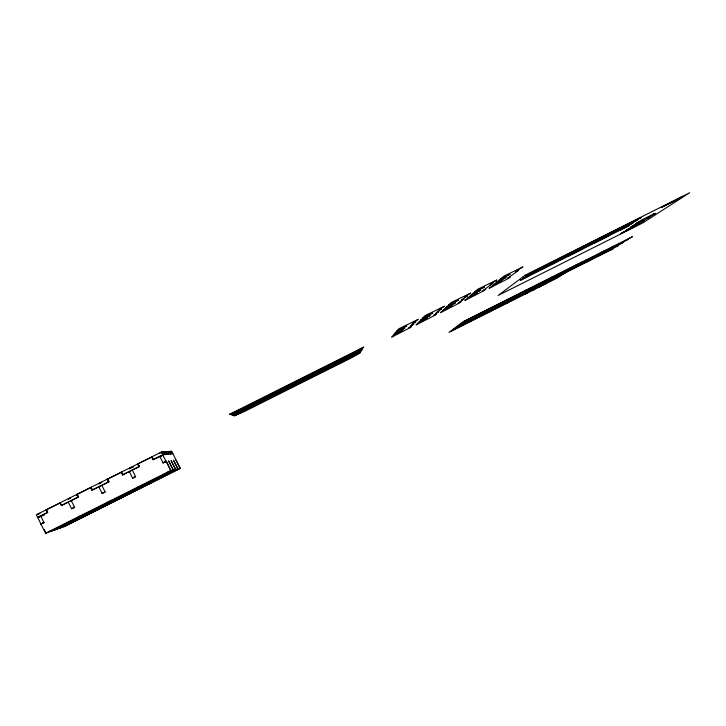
<?xml version="1.0" encoding="UTF-8"?>
<svg xmlns="http://www.w3.org/2000/svg" width="726" height="726" viewBox="0 0 726 726"><rect width="100%" height="100%" fill="white"/><g stroke="black" fill="none" stroke-linecap="round" stroke-linejoin="round"><path stroke-width="1.09" d="M393.374 335.167L394.953 333.279L404.79 328.234L395.135 333.071L396.777 331.11L406.814 325.947L396.959 330.893L398.683 328.842L418.221 319.349L414.21 321.954L413.003 323.27L415.934 321.8L412.032 324.322L410.871 325.584L413.747 324.141L408.811 327.816L411.633 326.401L410.707 327.39L391.677 337.191L393.202 335.367L402.658 330.639M418.276 322.689L420.3 320.583L430.173 315.511L420.526 320.347L422.641 318.151L432.714 312.979L422.877 317.906L425.073 315.619L444.466 306.209L440.219 308.922L438.722 310.383L441.653 308.913L437.515 311.554L436.072 312.951L438.949 311.518L433.531 315.429L436.353 314.013L435.21 315.111L416.107 324.949L418.058 322.916L427.496 318.188M443.132 310.229L445.61 307.897L455.511 302.815L445.882 307.642L448.459 305.219L458.569 300.029L448.741 304.947L451.427 302.415L470.657 293.086L466.174 295.918L464.395 297.515L467.317 296.054L462.961 298.803L461.246 300.346L464.114 298.903L458.215 303.06L461.028 301.653L459.676 302.851L440.491 312.725L442.869 310.483L452.298 305.764M467.961 297.796L470.875 295.237L480.812 290.137L471.201 294.956L474.232 292.297L484.378 287.088L474.568 292.006L477.735 289.238L496.811 279.982L492.101 282.931L490.032 284.674L492.954 283.213L482.863 290.709L485.676 289.302L484.106 290.609L464.849 300.519L467.653 298.068L477.064 293.349M492.745 285.372L496.103 282.595L506.076 277.486L496.475 282.296L499.969 279.41L510.151 274.183L500.359 279.083L503.998 276.08L522.929 266.896L517.974 269.972L515.623 271.851L518.536 270.39L507.474 278.376L510.278 276.969L508.499 278.385L489.161 288.34L492.391 285.672L502.165 280.653L501.784 280.962M451.418 331.101L458.632 325.711L536.705 286.534L525.833 293.758M452.679 330.439L457.879 326.564L475.848 317.525M457.988 326.482L477.79 316.128M466.31 320.556L466.754 320.23L464.812 321.21L546.66 279.991L543.175 281.997M465.811 321.972L460.193 324.649L539.672 284.637L531.768 288.875M529.871 275.308L520.215 280.418L628.934 225.732L620.44 229.988L620.921 229.67M532.712 273.23L522.911 278.412L632.999 223.027L624.396 227.347L624.895 227.011M535.616 271.088L525.688 276.352L637.174 220.268L628.462 224.633L628.97 224.298M474.441 317.643L478.951 315.338M541.796 269.337L556.307 262.059M544.781 267.177L544.418 267.44L559.474 259.808M547.849 264.963L547.468 265.235L562.723 257.503M469.922 321.79L479.414 315.002L484.95 312.371M484.106 311.626L486.538 310.301L486.048 310.655M480.83 314.394L481.302 314.059M482.536 313.178L483.017 312.833M493.571 308.042L498.1 305.728M568.213 256.087L567.814 256.369L582.706 248.827M571.534 253.764L571.117 254.055L586.2 246.413M574.928 251.387L574.511 251.677L589.784 243.936M488.244 312.588L498.617 305.374L504.071 302.778M503.817 301.735L506.303 300.382L505.75 300.773M499.978 304.793L500.495 304.43M501.866 303.477L502.392 303.105M512.683 298.459L517.221 296.135M594.585 242.865L594.149 243.165L609.05 235.614M598.233 240.379L597.779 240.687L612.88 233.037M601.972 237.829L601.509 238.146L616.801 230.396M506.557 303.404L519.852 294.348L541.95 283.113L461.7 323.524L519.281 294.738M520.959 293.449L522.847 292.161M523.51 291.861L526.041 290.482M524.517 291.035L525.66 290.246M515.097 297.869L516.631 296.834L514.199 298.059M518.418 295.618L519.997 294.547M521.168 293.785L523.882 291.952L521.958 292.914M525.388 290.89L527.067 289.747M522.802 293.603L523.41 293.032L517.792 295.754M530.234 288.594L544.282 281.57L463.242 322.38L541.487 283.113M524.844 294.23L527.248 292.623M529.88 290.881L509.888 301.335M532.566 289.093L512.311 299.693M532.775 290.237L543.992 282.841L553.557 278.085L552.885 278.521M538.184 287.523L545.97 283.294L544.3 284.129L544.927 283.721M541.16 285.572L548.783 281.461L543.656 283.939L544.291 283.349L611.837 249.508M546.76 281.897L554.619 277.65M548.048 280.88L559.601 275.081L559.211 275.335M551.932 278.33L551.551 278.584L563.666 272.441L563.267 272.704M555.544 275.962L567.868 269.718L567.451 269.99M625.594 230.441L638.354 223.263L630.694 227.102L635.441 223.998L643.744 219.751L635.958 223.653L640.858 220.441L654.843 213.353M547.095 282.305L547.731 281.888M549.954 280.436L550.607 280.009M551.669 279.574L543.928 283.757M632.627 226.993L633.136 226.666L620.648 233.681L636.648 225.496M567.868 270.526L565.944 271.778L570.337 269.292L540.97 284.302L549.065 279.347L544.754 281.797L547.25 280.545M569.384 269.691L573.712 266.896L547.821 279.882M582.343 261.859L557.141 278.085L449.004 332.354L463.451 321.518L632.555 236.622L628.317 238.954M572.923 268.402L572.505 268.665L584.457 262.612L584.022 262.885M577.197 265.652L576.78 265.925L588.913 259.772L588.468 260.053M585.9 260.089L586.354 259.799M597.752 255.942L597.307 256.224L609.268 250.161L608.805 250.452M602.426 252.993L601.963 253.292L614.123 247.121L613.642 247.43M611.909 247.04L612.408 246.731M604.114 253.392L604.567 253.102M576.408 265.017L556.706 275.09L572.75 267.041L563.993 271.46L565.4 270.816M575.836 265.389L565.872 270.671M46.691 509.634L36.3 514.734L37.589 517.311L47.771 512.311M47.344 511.449L46.491 509.734L60.666 502.628L46.21 509.761L47.598 512.547L37.688 517.511L40.919 524L44.413 522.339M76.593 494.542L60.213 502.746L61.501 505.323L77.882 497.119L76.593 494.542L77.219 494.333L78.608 497.11M90.569 487.536L92.356 490.222L90.569 487.536L76.793 494.433L78.181 497.219L61.392 505.632L60.013 502.846M90.768 487.436L92.456 489.914L90.768 487.436L107.121 479.242L107.693 479.069L109.072 481.837L91.957 490.313M121.414 472.19L107.321 479.142L108.709 481.91M121.07 472.254L122.794 474.958L121.278 472.145L152.006 456.863L153.286 459.422L163.513 454.549M137.795 463.869L139.492 466.591L137.795 463.869L151.807 456.963M151.516 456.99L153.186 459.73L151.725 456.89L161.363 452.062L171.735 451.227L172.924 453.605L172.171 453.677M91.167 487.346L77.02 494.442L78.181 497.219M139.192 466.491L122.903 474.659L121.614 472.091L107.493 479.169L108.773 481.737L92.057 490.005M37.915 514.28L39.903 513.282L37.952 514.271M68.335 499.043L70.322 498.045L68.362 499.034M101.676 482.336L98.7 483.825L101.704 482.327M130.535 468.397L129.001 468.642L133.484 466.918M129.028 468.633L131.996 467.145M159.275 453.478L162.243 451.989L163.613 454.739L152.905 459.767M161.481 452.879L163.441 451.899L164.811 454.621L166.236 454.476L164.884 451.781M122.458 475.022L139.183 466.646M39.322 517.039L42.308 515.542L40.692 516.005L44.023 522.693L41.019 524.208L45.538 533.274L64.342 526.55L180.302 468.352L175.892 460.003M162.624 455.238L159.765 456.327L163.096 462.988L166.336 461.455L170.592 470.521L180.302 468.352M42.498 515.687L44.468 514.698L42.181 515.351M652.992 214.551L655.351 213.371L641.975 221.702L644.261 220.559M647.392 218.181L649.716 217.02M641.857 222.111L636.729 225.105L638.98 223.98M40.919 524L43.923 522.493M71.52 508.654L74.524 507.147M102.067 493.335L105.061 491.838M132.559 478.053L135.544 476.546M162.996 462.789L166.236 461.255L170.846 470.466L45.538 533.274M163.259 462.743L166.236 461.255M625.876 240.469L628.389 239.208L623.099 242.203M572.115 267.785L574.62 266.524L570.128 269.074M620.739 243.673L623.217 242.43L618.053 245.343M615.766 246.776L618.207 245.551L613.161 248.392M478.951 315.538L496.992 306.49M498.145 305.909L516.159 296.87M517.32 296.29L535.316 287.26L495.84 307.515M476.873 317.035L494.833 307.996M511.667 299.784L543.928 283.594M50.393 531.541L173.342 469.913L168.568 460.901L173.097 469.967M456.073 327.916L473.824 318.977M474.84 318.496L492.582 309.566M493.58 309.085L511.322 300.165M454.304 329.232L471.846 320.402M472.853 319.921L490.395 311.1M491.384 310.628L508.908 301.798M55.067 529.871L175.746 469.368L171.064 460.529L175.511 469.423M59.577 528.256L178.061 468.851L173.469 460.166L177.843 468.905M63.924 526.695L180.084 468.397L173.024 453.795L172.262 453.868L170.973 451.282M49.023 531.595L53.343 530.062M53.806 529.898L57.962 528.41M58.407 528.256L62.418 526.831M62.853 526.677L66.719 525.297M76.566 517.774L80.423 516.467M80.831 516.331L84.543 515.079M84.933 514.943L88.518 513.736M88.899 513.6L92.347 512.438M79.561 516.277L83.363 514.997M83.771 514.861L87.429 513.627M87.819 513.491L91.349 512.311M91.73 512.184L95.133 511.04M41.019 524.208L41.509 524.045M107.058 502.474L110.388 501.43M110.751 501.321L113.955 500.314M114.3 500.205L117.403 499.234M117.73 499.134L120.716 498.199M110.043 500.976L113.329 499.96M113.683 499.851L116.841 498.862M117.185 498.762L120.235 497.818M120.561 497.709L123.502 496.802M37.688 517.511L39.195 516.848M137.486 487.21L140.309 486.42M140.608 486.338L143.321 485.576M143.612 485.494L146.235 484.768M146.516 484.687L149.039 483.979M140.472 485.712L143.24 484.95M143.539 484.868L146.207 484.133M146.489 484.051L149.057 483.344M149.338 483.271L151.816 482.59M167.86 471.964L170.165 471.437M170.419 471.374L172.634 470.865M172.879 470.811L175.02 470.321M175.247 470.267L177.316 469.795M160.546 456.028L161.771 455.901M164.711 454.422L166.136 454.285M167.289 454.167L168.659 454.031M169.775 453.922L171.1 453.786M169.893 451.372L171.191 453.977L169.866 454.113L168.55 451.481M167.434 451.572L168.759 454.222L167.388 454.358L166.045 451.681M161.363 452.062L162.642 454.63M162.742 454.83L165.973 461.291M137.595 463.968L138.884 466.546M132.314 470.085L135.644 476.755L132.658 478.252L129.328 471.582M107.121 479.242L108.41 481.81M101.831 485.358L105.161 492.037L102.166 493.544L98.836 486.865M71.293 500.668L74.624 507.356L71.62 508.853L68.289 502.174M46.01 509.87L47.29 512.447M44.177 529.399L46.019 533.102M305.755 380.669L349.732 358.735L360.169 352.809L234.244 415.916L244.925 411.261L305.755 380.669M305.773 378.781L351.139 356.157L361.929 350.014L231.975 415.127L243.029 410.335L305.773 378.781M305.782 377.792L351.883 354.805L362.846 348.553L230.786 414.718L242.03 409.845L305.782 377.792M305.8 376.767L352.645 353.417L363.799 347.037L229.552 414.292L240.996 409.346L305.8 376.767M326.727 368.98L236.894 414.256L233.128 415.526L361.031 351.438L350.431 357.464L326.727 368.98M676.196 200.194L675.797 200.449L681.551 197.091L661.023 207.636L676.196 200.194M678.638 198.606L669.862 203.253L678.638 198.606M525.089 275.236L498.172 295.446L642.864 222.882L689.7 192.726L525.089 275.236M529.354 273.62L528.528 274.237L641.448 217.428L529.354 273.62M538.991 285.617L537.304 286.734L541.424 284.392L538.991 285.617M550.526 277.976L548.665 279.211L553.076 276.697L550.526 277.976M563.757 273.185L561.888 274.392L566.18 271.969L563.757 273.185M576.498 264.954L574.447 266.279L579.039 263.674L576.498 264.954M581.617 262.812L581.181 263.093L593.523 256.841L581.617 262.812M588.477 260.779L586.436 262.077L590.9 259.563L588.477 260.779M592.979 257.93L590.873 259.264L595.438 256.695L592.979 257.93M597.625 254.98L595.447 256.36L600.13 253.728L597.625 254.98M602.426 251.94L600.175 253.365L604.967 250.661L602.426 251.94M607.254 249.953L606.773 250.261L619.133 243.99L607.254 249.953M613.343 248.573L610.947 249.78L613.343 248.573"/></g></svg>
